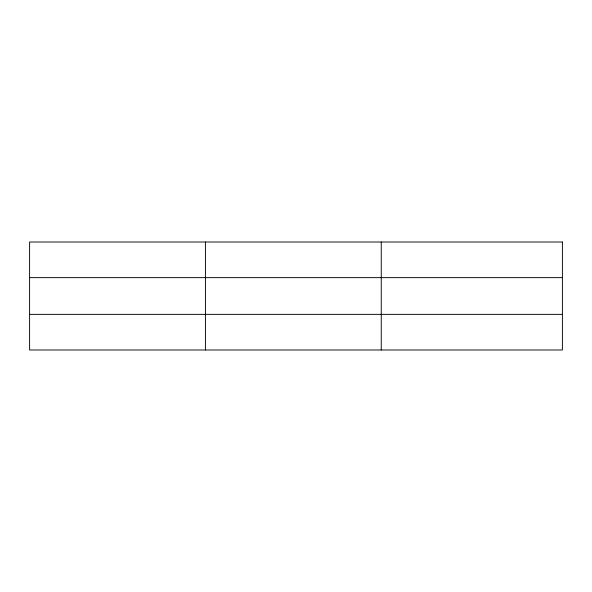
<?xml version="1.0" encoding="UTF-8"?>
<svg xmlns="http://www.w3.org/2000/svg" width="592" height="592" viewBox="0 0 592 592"><rect width="100%" height="100%" fill="white"/><g stroke="black" fill="none" stroke-linecap="round" stroke-linejoin="round"><path stroke-width="0.89" d="M205.424 349.99L205.424 242.01M381.248 349.99L381.248 242.01M29.6 277.641L562.4 277.641M29.6 314.359L562.4 314.359M562.4 242.01L562.4 349.99L29.6 349.99L29.6 242.01L562.4 242.01"/></g></svg>
